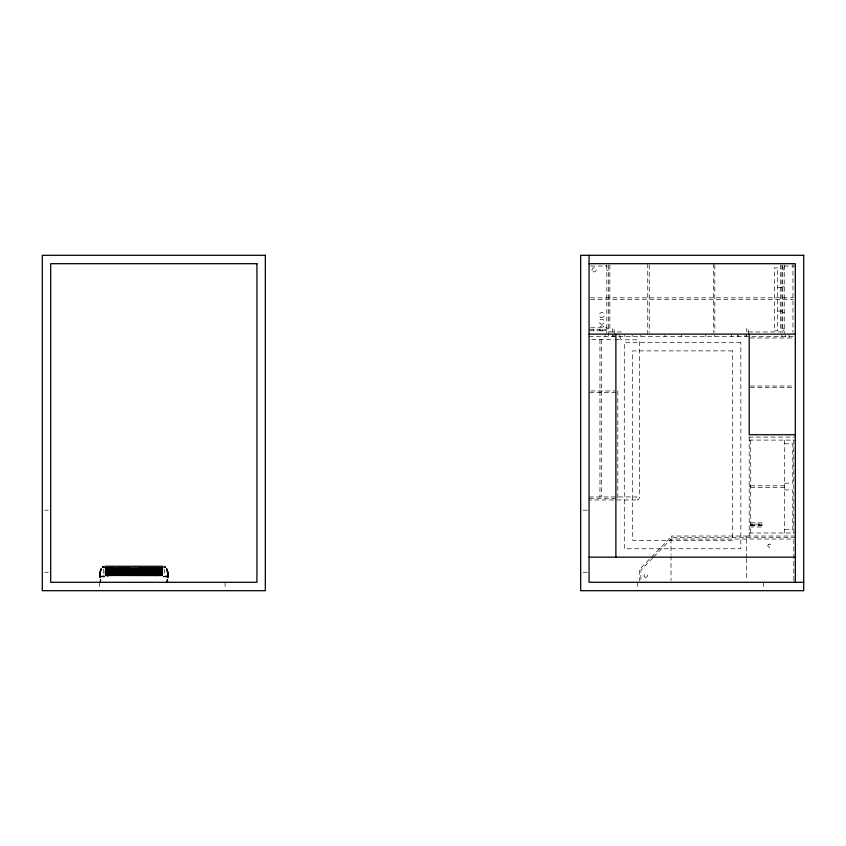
<?xml version="1.0" encoding="UTF-8"?>
<svg xmlns="http://www.w3.org/2000/svg" width="846" height="846" viewBox="0 0 846 846"><rect width="100%" height="100%" fill="white"/><g stroke="black" fill="none" stroke-linecap="round" stroke-linejoin="round"><path stroke-width="0.63" stroke-dasharray="4.23 3.17" d="M652.752 557.905L640.877 570.172L640.877 580.631M653.662 556.964L671.026 539.039L793.802 539.039L793.802 580.631M590.72 266.046L606.836 266.046M784.253 266.046L794.891 266.046M606.836 266.627L606.233 266.627L606.233 265.2M782.74 267.886L784.253 267.886M782.74 269.811L784.253 269.811M606.836 270.403L608.337 270.403M782.74 286.329L784.253 286.329M777.707 287.587L782.74 287.587M590.561 297.824L792.966 297.824M590.561 299.325L792.966 299.325M777.707 311.064L782.74 311.064M782.74 312.322L784.253 312.322M590.72 327.751L606.836 327.751M606.836 328.259L608.337 328.259M782.74 328.84L784.253 328.84M589.472 329.263L606.836 329.263M589.472 330.765L606.836 330.765M782.74 330.765L784.253 330.765M609.85 331.939L622.593 331.939M748.361 331.939L780.393 331.939M589.059 336.475L794.479 336.475M750.286 337.977L793.58 337.977M591.682 339.489L613.995 339.489M615.306 339.489L619.24 339.489L619.24 334.963M750.286 386.019L793.58 386.019M750.286 387.531L793.58 387.531M590.751 390.968L615.031 390.968M589.472 392.481L616.3 392.481M748.784 437.086L794.891 437.086M749.196 440.1L795.314 440.1M784.411 443.79L792.797 443.79L792.797 483.203L784.411 483.203M750.709 485.805L784.411 485.805M749.196 486.556L750.709 486.556M750.709 487.307L784.411 487.307M784.411 489.908L792.797 489.908L792.797 529.321L784.411 529.321M589.059 496.951L636.848 496.951L636.848 499.965L589.059 499.965M589.472 498.463L616.3 498.463M44.701 510.201L48.285 510.201M583.063 510.201L589.059 510.201M750.709 522.828L762.024 522.828L762.024 524.086L750.709 524.086M750.709 524.319L762.024 524.319L762.024 526.984L750.709 526.984M750.709 525.578L762.024 525.578M750.709 525.726L762.024 525.726M749.196 533.001L795.314 533.001M795.314 536.026L746.69 536.026L746.69 537.538M795.314 537.538L670.381 537.538L639.365 569.559L639.365 580.885M44.701 572.245L48.285 572.245M583.063 572.245L589.059 572.245M793.802 440.1L793.802 533.001M792.966 263.698L792.966 332.319M789.064 334.963L789.064 336.475M785.257 334.963L785.257 336.475M784.411 440.1L784.411 533.001M784.253 265.01L784.253 333.451M782.74 265.01L782.74 332.319M781.905 265.01L781.905 332.14M781.905 334.963L781.905 336.475M780.393 265.01L780.393 332.14M763.452 582.302L763.452 589.493M750.709 440.1L750.709 533.001M749.196 437.086L749.196 536.026M748.192 333.842L748.192 328.259L746.69 328.259L746.69 331.611M746.69 334.963L746.69 336.475M746.69 539.039L746.69 557.239M746.69 558.54L746.69 580.631M746.521 334.963L746.521 336.475M746.204 537.538L746.204 536.026L671.639 536.026L671.639 537.538M744.966 334.963L744.966 336.475M738.505 334.963L738.505 336.475M737.458 334.963L737.458 336.475M731.473 334.963L731.473 336.475M714.828 265.01L714.828 332.319M714.828 334.963L714.828 336.475M713.315 263.698L713.315 332.319M705.765 334.963L705.765 336.475M681.284 334.963L681.284 336.475M671.026 539.039L671.026 554.638M671.026 555.938L671.026 580.631M665.019 334.963L665.019 336.475M649.252 265.01L649.252 332.319M647.75 263.698L647.75 336.475M640.845 334.963L640.845 336.475M637.683 582.302L637.683 589.493M632.216 334.963L632.216 336.475M624.274 334.963L624.274 336.475M620.076 336.475L620.076 337.311A2.517 2.517 0 0 0 622.593 339.828L636.848 339.828A2.517 2.517 0 0 1 639.365 342.344L639.365 497.459A2.517 2.517 0 0 1 636.848 499.965M617.813 390.968L617.813 427.029M617.813 427.442L617.813 463.502M617.813 463.915L617.813 499.965M614.207 333.842L614.207 328.259L612.705 328.259L612.705 331.611M614.207 334.963L614.207 336.475M613.054 334.963L613.054 336.475M612.768 334.963L612.768 336.475M609.85 265.01L609.85 332.14M608.337 265.01L608.337 336.475M606.836 265.01L606.836 333.451M604.985 334.963L604.985 336.475M602.299 329.263L602.299 330.765M601.464 339.489L601.464 496.951M599.951 339.489L599.951 496.951M593.924 329.263L593.924 330.765M225.078 582.302L225.078 589.493M164.473 569.136L164.473 575.333M103.392 569.136L103.392 575.333M99.31 582.302L99.31 589.493M768.316 544.486L768.062 544.835A1.745 1.745 0 0 0 768.062 546.505L769.437 547.351L770.822 546.505A1.745 1.745 0 0 0 770.822 544.835L769.86 544.052L768.316 544.486M777.707 267.886L774.354 267.886L774.354 330.765L777.707 330.765L777.707 267.886M740.821 342.514L624.274 342.514L624.274 548.768L740.821 548.768L740.821 342.514M732.435 350.889L632.66 350.889L632.66 540.383L732.435 540.383L732.435 350.889M644.906 577.067A1.681 1.681 0 0 0 647.423 575.618A1.681 1.681 0 0 0 644.906 574.159A1.681 1.681 0 0 0 644.906 577.067M593.035 271.629A2.094 2.094 0 0 0 596.187 269.811A2.094 2.094 0 0 0 593.035 268.002A2.094 2.094 0 0 0 593.035 271.629M600.026 330.204A2.517 2.517 0 0 0 604.234 329.062A2.517 2.517 0 0 0 601.146 325.996A2.517 2.517 0 0 0 600.026 330.204M600.026 323.489A2.517 2.517 0 0 0 604.234 322.368A2.517 2.517 0 0 0 601.157 319.28A2.517 2.517 0 0 0 600.026 323.489M600.544 317.187A2.517 2.517 0 0 0 604.308 315.008A2.517 2.517 0 0 0 600.544 312.83A2.517 2.517 0 0 0 600.544 317.187"/><path stroke-width="1.27" d="M99.987 577.183L99.934 573.408L100.008 577.363M106.406 574.085L106.004 572.7L161.798 572.901L161.533 571.642L161.808 572.097L106.162 571.441L106.279 570.373L161.723 570.595M120.058 574.973L119.952 569.041L105.962 568.977L105.972 572.097L106.596 572.086M105.972 571.251L106.279 570.585L161.649 570.807L161.396 571.642M106.638 573.493L106.004 573.493L106.596 573.091M161.766 570.817L106.004 570.405L106.596 570.405M158.318 575.481L109.462 575.481C103.614 578.865 104.121 565.625 109.483 568.998M109.599 575.291C104.862 575.386 104.777 574.18 109.568 575.333L161.808 575.47C161.226 558.254 162.369 579.521 161.491 574.392M106.194 574.085L161.258 574.085M106.638 573.302L106.004 572.7M106.596 572.298L106.162 571.653L161.375 571.811L161.766 572.499M158.043 569.295L105.972 568.977L106.596 570.606M106.617 572.7L105.962 572.308M161.766 571.875L106.617 572.097L106.321 571.008L106.247 571.642M106.448 571.219L106.057 571.441M106.363 573.292L106.575 574.741L110.054 574.709M106.617 570.225L106.236 569.242L158.234 569.051C163.87 565.763 161.205 577.585 161.491 574.794M106.628 574.085L106.448 574.899L106.088 569.189L106.638 570.109L157.737 569.76L161.692 569.072L161.692 570.384M111.386 571.272L111.386 569.971M111.461 573.905L111.461 572.922M128.74 574.973L128.804 573.884M128.74 570.616L128.804 569.908M161.142 571.938L161.332 572.488M161.766 570.215L161.808 568.977L147.849 569.02L161.808 569.104L147.521 569.77L161.205 569.665L161.449 574.973L161.332 569.485L157.938 569.453M161.723 574.582L161.258 574.265M161.798 573.884L161.449 573.694M161.449 570.373L161.459 569.337L161.449 570.585M161.575 570.045C162.221 568.533 161.998 571.071 157.768 569.707L147.511 569.823M161.808 573.102L161.618 573.694L161.575 572.89M161.798 571.251L161.533 570.585M161.649 570.193L161.66 569.115M161.745 569.136L161.575 570.183L161.575 569.189L106.088 569.072L106.236 574.825M167.455 579.447L167.392 582.302L167.455 580.261M165.562 576.538L167.889 576.422L167.92 577.395M106.638 574.709L106.818 569.538L160.983 569.548C162.897 569.041 160.677 569.993 161.205 569.665L120.058 569.305L161.459 569.337L161.205 570.204M161.544 569.242C161.216 571.262 161.311 568.29 157.864 569.548M161.375 569.897L161.417 569.39M161.66 569.866L161.618 569.147L109.515 569.03L158.308 568.988M161.375 574.392L161.533 574.55M106.236 569.242C106.797 570.997 105.877 568.322 109.938 569.591L161.142 569.94M161.766 575.428L109.737 575.1C106.184 573.747 105.729 576.528 106.12 574.392M106.321 569.411L157.969 569.4M161.575 574.561L161.713 575.365M99.987 573.895L100.611 570.373L100.071 572.816M161.798 571.05L161.766 571.663L161.205 571.24M161.205 571.029L106.448 570.585M100.008 573.419L99.997 572.816M163.384 576.538L167.878 576.528L167.878 573.895M166.979 576.422L167.952 576.221L167.275 570.447L167.952 573.895M161.692 572.488L106.321 572.689M100.198 572.097L100.674 570.405M100.653 570.468L100.886 569.548M100.949 569.58L101.15 568.85M100.917 569.675L101.108 568.956M120.206 574.815L133.89 574.698L120.153 574.952M109.8 569.4L147.733 569.231M157.747 569.739L106.617 570.088M106.057 574.582L161.449 574.973M106.004 575.301L109.769 575.047M109.694 575.153L106.12 575.291M158.075 569.252L147.69 569.326M158.075 575.153L161.533 575.153L106.818 574.846C105.496 575.396 106.829 567.158 106.236 570.045M106.004 570.215L106.088 569.517L106.511 570.056M106.088 570.056L105.993 568.988L106.363 569.897M161.174 573.091L161.723 573.091M165.53 567.137L164.441 566.915L165.287 567.063M106.194 569.57L119.931 569.02M160.983 574.846L157.758 574.72M161.649 574.392L161.745 574.942M106.004 573.694L161.618 573.694M106.406 569.443L120.259 569.792L106.437 569.548M161.375 572.985L106.236 572.89L105.972 573.493M106.406 574.952L109.917 574.857L106.406 574.72M102.398 567.053L103.424 566.915L102.747 567M128.698 567.698L104.714 567.698M109.811 567.782L111.936 567.782M147.627 569.485L109.906 569.548L147.606 569.527M120.217 574.783L133.89 574.751M589.059 263.698L795.314 263.698L795.314 582.302M589.059 334.128L795.314 334.128M795.314 434.738L749.196 434.738L749.196 334.128M589.059 557.154L795.314 557.154M104.862 566.26L163.014 566.26M163.151 567.698L158.054 567.782M139.167 567.698L161.988 567.782M105.877 567.698L107.114 567.698M119.36 567.782L157.483 567.782M109.969 569.633L120.185 569.58M109.991 569.675L157.79 569.675M146.083 569.379L146.083 574.973M161.491 573.884L106.279 574.085L161.533 573.694M102.303 576.422L104.481 576.422L100.886 576.538M165.562 576.422L167.318 576.422M103.307 576.538L104.481 576.538M803.7 582.302L589.059 582.302L589.059 255.312M102.874 567.137L103.942 567.137L102.578 567.063M120.121 569.432L109.589 569.115M110.054 569.834L106.596 569.834M106.363 570.183L106.004 568.998L106.12 569.866M167.878 576.528L167.942 577.279L167.878 576.676M158.213 575.333L147.786 575.333M166.715 568.85L167.212 570.468M166.662 568.893L166.948 569.675M167.254 570.373L167.931 573.408L167.804 572.827M167.455 571.272L167.667 572.097M106.004 569.125L106.004 570.077L105.983 569.485M615.888 334.128L615.888 557.154M167.36 579.827L167.36 582.302M154.829 569.305L154.755 574.973M133.89 569.083L133.89 569.897M111.461 569.305L111.386 574.973M100.473 579.447L100.41 582.302M265.327 255.312L42.3 255.312L42.3 590.688L265.327 590.688L265.327 255.312M803.7 255.312L580.673 255.312L580.673 590.688L803.7 590.688L803.7 255.312M256.941 263.698L50.686 263.698L50.686 582.302L256.941 582.302L256.941 263.698M128.804 569.305L128.74 569.971L128.804 569.305M137.475 569.379L137.412 574.973L137.475 569.305M128.804 573.905L128.804 570.564L128.74 573.905"/></g></svg>
